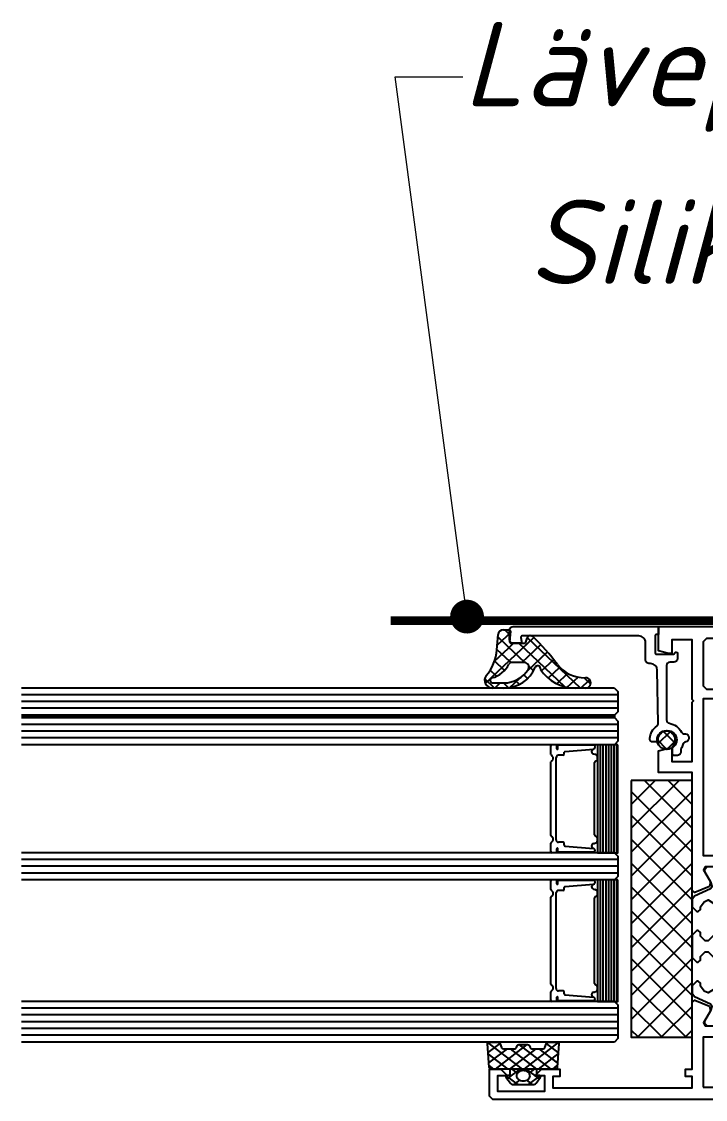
# Model space of a CAD drawing. Header units: millimetres. Extents: x -29692 to 34729, y -8412 to 43293.
# Drawn here: x -8015.7 to -7914.6, y 1727.9 to 1887.4 of the extents above; entities that cross this region are included whole.
import ezdxf
from ezdxf import colors
from ezdxf.entities.mleader import LeaderData, LeaderLine
from ezdxf.math import Vec2, Vec3

# ---------------------------------------------------------------- set-up
doc = ezdxf.new("R2010")
doc.units = ezdxf.units.MM
doc.linetypes.add('DASHED', pattern=[19.05, 12.7, -6.35])
doc.layers.add('_0_001_Профили', color=150, linetype='Continuous', lineweight=35)
doc.layers.add('_0_004_Текст_01', color=7, linetype='Continuous', lineweight=18)
doc.styles.add('_DZ_2.5', font='isocpeui.ttf', dxfattribs={"height": 2.5})

# ---------------------------------------------------------------- blocks, each defined once
blk = doc.blocks.new('MPL-K520151', base_point=(1258.55, 793.65))
at = {"color": 40, "linetype": 'Continuous'}
for points in [[(1258.55, 794.15), (1258.55, 916.15), (1259.05, 916.65), (1263.05, 916.65), (1263.05, 914.95), (1262.05, 913.95), (1262.05, 915.45), (1259.75, 915.45), (1259.75, 908.45), (1262.05, 908.45), (1262.05, 909.95), (1263.05, 908.95), (1263.05, 906.25), (1261.95, 906.25), (1261.95, 907.25), (1260.25, 907.25), (1260.25, 886.65), (1261.95, 886.65), (1261.95, 887.65), (1263.05, 887.65), (1263.05, 886.65), (1272.942505, 886.65), (1273.247156, 886.274502), (1272.333864, 884.122695), (1271.65718, 883.956758), (1269.882792, 884.981552), (1269.45, 884.731934), (1269.45, 880.768066), (1269.882792, 880.518448), (1271.516266, 881.461858), (1271.95, 881.211442), (1271.95002, 879.837943), (1271.470963, 878.984352), (1269.929057, 878.029951), (1269.45, 877.176359), (1269.45, 820.75), (1269.65, 820.55), (1271.75, 820.55), (1271.95, 820.35), (1271.95, 817.588558), (1271.516266, 817.338142), (1269.882792, 818.281552), (1269.45, 818.031934), (1269.45, 814.068066), (1269.882792, 813.818448), (1271.65718, 814.843242), (1272.333864, 814.677305), (1273.247156, 812.525498), (1272.942505, 812.15), (1268.05, 812.15), (1267.55, 812.65), (1267.55, 818.15), (1267.05, 818.65), (1260.35, 818.65), (1260.35, 803.05), (1263.05, 803.05), (1263.05, 801.35), (1262.05, 800.35), (1262.05, 801.85), (1259.75, 801.85), (1259.75, 794.85), (1262.05, 794.85), (1262.05, 796.35), (1263.05, 795.35), (1263.05, 793.65), (1259.05, 793.65), (1258.55, 794.15)], [(1328.55, 891.65), (1328.55, 819.15), (1328.05, 818.65), (1320.05, 818.65), (1319.55, 818.15), (1319.55, 809.65), (1319.05, 809.15), (1318.65, 809.15), (1318.15, 809.65), (1318.15, 812.15), (1289.457495, 812.15), (1289.152844, 812.525498), (1290.066136, 814.677305), (1290.74282, 814.843242), (1292.517208, 813.818448), (1292.95, 814.068066), (1292.95, 818.031934), (1292.517208, 818.281552), (1290.883734, 817.338142), (1290.45, 817.588558), (1290.45, 820.35), (1290.65, 820.55), (1292.75, 820.55), (1292.95, 820.75), (1292.95, 877.176359), (1292.470943, 878.029951), (1290.929037, 878.984352), (1290.44998, 879.837943), (1290.45, 881.211442), (1290.883734, 881.461858), (1292.517208, 880.518448), (1292.95, 880.768066), (1292.95, 884.731934), (1292.517208, 884.981552), (1290.74282, 883.956758), (1290.066136, 884.122695), (1289.152844, 886.274502), (1289.457495, 886.65), (1306.95, 886.65), (1306.95, 891.65), (1310.15, 891.65), (1310.55, 890.15), (1310.55, 889.65), (1308.55, 889.65), (1308.55, 886.65), (1317.35, 886.65), (1317.55, 886.45), (1317.75, 886.65), (1326.55, 886.65), (1326.55, 889.65), (1324.55, 889.65), (1324.55, 890.15), (1324.95, 891.65), (1328.55, 891.65)], [(1260.35, 885.05), (1260.35, 820.35), (1267.75, 820.35), (1267.75, 885.05), (1260.35, 885.05)], [(1319.25, 884.55), (1319.25, 883.05), (1318.75, 882.55), (1317.85, 882.55), (1317.85, 885.05), (1294.65, 885.05), (1294.65, 813.95), (1317.85, 813.95), (1317.85, 819.25), (1318.85, 820.35), (1326.25004, 820.35), (1326.75, 820.85), (1326.75, 884.55), (1326.25, 885.05), (1319.75, 885.05), (1319.25, 884.55)]]:
    blk.add_lwpolyline(points, close=True, dxfattribs=at)
at = {"color": 4, "linetype": 'Continuous'}
for points in [[(1272.294744, 881.5), (1290.105256, 881.5), (1290.883734, 881.461858), (1292.268195, 880.662265), (1292.547543, 880.650119), (1292.95, 881.050006), (1292.95, 884.449994), (1292.550139, 884.849994), (1292.268195, 884.837735), (1290.74282, 883.956758), (1290.105256, 883.75), (1289.985985, 883.75), (1289.711922, 883.927979), (1288.638262, 886.339459), (1288.140191, 886.65), (1287.05, 886.65), (1286.35, 885.95), (1286.35, 885.75), (1286.65, 885.45), (1287.065517, 885.45), (1287.809174, 884.888371), (1288.092796, 884.30686), (1287.46364, 883.3), (1283, 883.3), (1282, 884.3), (1282, 884.75), (1282.7, 885.45), (1283.25, 885.45), (1283.55, 885.75), (1283.55, 885.95), (1282.85, 886.65), (1279.55, 886.65), (1278.85, 885.95), (1278.85, 885.75), (1279.15, 885.45), (1279.7, 885.45), (1280.4, 884.75), (1280.4, 884.3), (1279.4, 883.3), (1274.93636, 883.3), (1274.307204, 884.30686), (1274.590826, 884.888371), (1275.334483, 885.45), (1275.75, 885.45), (1276.05, 885.75), (1276.05, 885.95), (1275.35, 886.65), (1274.259809, 886.65), (1273.761738, 886.339459), (1272.688078, 883.927979), (1272.414015, 883.75), (1272.294744, 883.75), (1271.65718, 883.956758), (1270.131805, 884.837735), (1269.849861, 884.849994), (1269.45, 884.449994), (1269.45, 881.050006), (1269.852457, 880.650119), (1270.131805, 880.662265), (1271.516266, 881.461858), (1272.294744, 881.5)], [(1290.105256, 817.3), (1272.294744, 817.3), (1271.516266, 817.338142), (1270.131805, 818.137735), (1269.852457, 818.149881), (1269.45, 817.749994), (1269.45, 814.350006), (1269.849861, 813.950006), (1270.131805, 813.962265), (1271.65718, 814.843242), (1272.294744, 815.05), (1272.414015, 815.05), (1272.688078, 814.872021), (1273.761738, 812.460541), (1274.259809, 812.15), (1275.35, 812.15), (1276.05, 812.85), (1276.05, 813.05), (1275.75, 813.35), (1275.334483, 813.35), (1274.590826, 813.911629), (1274.307204, 814.49314), (1274.93636, 815.5), (1279.4, 815.5), (1280.4, 814.5), (1280.4, 814.05), (1279.7, 813.35), (1279.15, 813.35), (1278.85, 813.05), (1278.85, 812.85), (1279.55, 812.15), (1282.85, 812.15), (1283.55, 812.85), (1283.55, 813.05), (1283.25, 813.35), (1282.7, 813.35), (1282, 814.05), (1282, 814.5), (1283, 815.5), (1287.46364, 815.5), (1288.092796, 814.49314), (1287.809174, 813.911629), (1287.065517, 813.35), (1286.65, 813.35), (1286.35, 813.05), (1286.35, 812.85), (1287.05, 812.15), (1288.140191, 812.15), (1288.638262, 812.460541), (1289.711922, 814.872021), (1289.985985, 815.05), (1290.105256, 815.05), (1290.74282, 814.843242), (1292.268195, 813.962265), (1292.550139, 813.950006), (1292.95, 814.350006), (1292.95, 817.749994), (1292.547543, 818.149881), (1292.268195, 818.137735), (1290.883734, 817.338142), (1290.105256, 817.3)]]:
    blk.add_lwpolyline(points, close=True, dxfattribs=at)
blk = doc.blocks.new('*U835')
at = {"color": 1, "linetype": 'Continuous'}
for p, q in [((2278.86, 1180.130873), (2286.969127, 1188.24)), ((2278.86, 1183.666407), (2283.433593, 1188.24)), ((2278.86, 1187.201941), (2279.898059, 1188.24)), ((2278.86, 1187.349127), (2286.969127, 1179.24)), ((2281.504661, 1179.24), (2290.504661, 1188.24)), ((2281.504661, 1188.24), (2290.504661, 1179.24)), ((2285.040195, 1179.24), (2294.040195, 1188.24)), ((2285.040195, 1188.24), (2294.040195, 1179.24)), ((2288.575729, 1179.24), (2297.575729, 1188.24)), ((2288.575729, 1188.24), (2297.575729, 1179.24)), ((2292.111263, 1179.24), (2301.111263, 1188.24)), ((2292.111263, 1188.24), (2301.111263, 1179.24)), ((2295.646797, 1179.24), (2304.646797, 1188.24)), ((2295.646797, 1188.24), (2304.646797, 1179.24)), ((2299.18233, 1179.24), (2308.18233, 1188.24)), ((2299.18233, 1188.24), (2308.18233, 1179.24)), ((2302.717864, 1179.24), (2311.717864, 1188.24)), ((2302.717864, 1188.24), (2311.717864, 1179.24)), ((2306.253398, 1179.24), (2315.253398, 1188.24)), ((2306.253398, 1188.24), (2315.253398, 1179.24)), ((2309.788932, 1188.24), (2316.86, 1181.168932)), ((2313.324466, 1188.24), (2316.86, 1184.704466)), ((2309.788932, 1179.24), (2316.86, 1186.311068)), ((2278.86, 1183.813593), (2283.433593, 1179.24)), ((2313.324466, 1179.24), (2316.86, 1182.775534)), ((2278.86, 1180.278059), (2279.898059, 1179.24)), ((2316.852929, 1179.232929), (2316.867071, 1179.247071))]:
    blk.add_line(p, q, dxfattribs=at)
blk = doc.blocks.new('MPL-127361', base_point=(2278.86, 1179.24))
at = {"color": 1, "linetype": 'Continuous'}
blk.add_lwpolyline([(2316.86, 1188.24), (2278.86, 1188.24), (2278.86, 1179.24), (2316.86, 1179.24), (2316.86, 1188.24)], close=True, dxfattribs=at)
at = {"color": 7}
blk.add_blockref('*U835', (0, 0), dxfattribs=at)
blk = doc.blocks.new('MPL-K431629', base_point=(-142.100217, -36.4))
at = {"color": 40, "linetype": 'Continuous'}
blk.add_lwpolyline([(-138.633333, -35.313432, 0.278192), (-138.9, -35.755673), (-138.9, -35.900201, -0.418182), (-139.393082, -36.4), (-139.598244, -36.4, -0.386481), (-140.095961, -35.947729, 0.311377), (-140.461398, -35.513273, -0.064271), (-141.0519, -35.266315, 0.131876), (-141.30228, -35.199108), (-141.600217, -35.199108, -0.414223), (-142.100217, -34.699092), (-142.100217, -34.199106, -0.414214), (-141.900217, -33.999106), (-140.803394, -33.999106, -0.193422), (-140.699595, -34.040821, 1.564503), (-139.932908, -31.809161, -0.444561), (-140.098244, -31.659936), (-140.098244, -31.112551, -0.444142), (-139.547785, -30.615104, -0.216577), (-137.760386, -31.656675, 0.247802), (-137.343731, -31.867444), (-129.482547, -31.730227, 0.409111), (-128.499999, -30.730379), (-128.499999, -30.502349, -0.414214), (-127.999999, -30.002349), (-125.399999, -30.002349, 0.414214), (-124.399999, -29.002349), (-124.399999, -11.746715, 0.466308), (-124.634729, -11.549753), (-125.5, -11.702324), (-125.5, -10.402324, -0.414223), (-124.999983, -9.902324), (-123.5, -9.902324, -0.414214), (-123, -10.402324), (-123, -31.902349), (-124.2, -31.902349), (-124.2, -31.602349, 0.41424), (-124.400018, -31.402349), (-126.9, -31.402349, 0.414214), (-127.1, -31.602349), (-127.1, -34.202351), (-126.903589, -34.31575, -0.767327), (-127.007178, -34.702349), (-127.8, -34.702349, -0.414223), (-128.3, -34.202333), (-128.3, -33.606873, 0.414213), (-128.8, -33.106873), (-136.842729, -33.106873, 0.365544), (-137.335607, -33.522786, -0.233168), (-138.633333, -35.313432)], format="xyb", close=True, dxfattribs=at)
blk = doc.blocks.new('*U837')
at = {"color": 1, "linetype": 'Continuous'}
for p, q in [((-124.20099, -8.065479), (-122.752882, -6.617371)), ((-123.484322, -6.693596), (-119.858395, -10.319524)), ((-122.357362, -8.343172), (-121.425709, -7.411519)), ((-124.20099, -8.098249), (-123.4, -8.899239)), ((-124.145353, -10.131163), (-123.4, -9.385809)), ((-121.440005, -9.547134), (-119.959945, -8.067074)), ((-120.11868, -10.34713), (-118.184578, -8.413029)), ((-120.003922, -8.052677), (-117.940491, -10.116108)), ((-117.745675, -10.095445), (-116.210936, -8.560706)), ((-117.468683, -8.466595), (-116.022586, -9.912692)), ((-124.116184, -10.304375), (-122.680791, -11.739768)), ((-123.619999, -11.727129), (-123.022518, -11.129647)), ((-120.231369, -10.459819), (-120.11868, -10.34713)), ((-120.209909, -12.559679), (-117.745675, -10.095445)), ((-119.858395, -10.319524), (-116.312575, -13.865343)), ((-117.940491, -10.116108), (-117.20099, -10.855609)), ((-116.022586, -9.912692), (-115.50895, -10.426328)), ((-115.919333, -10.390424), (-115.37267, -9.843761)), ((-115.37267, -9.843761), (-115.10099, -9.57208)), ((-124.000636, -18.471727), (-117.20099, -11.67208)), ((-122.71589, -12.94434), (-122.150274, -12.378724)), ((-120.20099, -12.098249), (-117.406988, -14.892251)), ((-124.20099, -20.793401), (-116.299115, -12.891526)), ((-121.550339, -12.87022), (-118.547072, -15.873487)), ((-121.486255, -13.836026), (-120.789601, -13.139372)), ((-121.527543, -15.014337), (-119.733272, -16.808607)), ((-123.530945, -17.253576), (-121.897271, -18.887249)), ((-122.664501, -15.998699), (-120.940253, -17.722947)), ((-124.082577, -18.823264), (-122.492865, -20.412976)), ((-124.20099, -20.826171), (-122.901622, -22.125539)), ((-123.568453, -22.282184), (-122.598543, -21.312275))]:
    blk.add_line(p, q, dxfattribs=at)
blk = doc.blocks.new('MPL-120541', base_point=(-117.20099, -10.296555))
at = {"color": 1, "linetype": 'Continuous'}
for points in [[(-116.148782, -13.703854, -0.040717), (-120.500656, -17.370961, 0.245159), (-122.600038, -21.492244, -1.004241), (-124.20099, -21.5), (-124.20099, -20.007029, -0.262369), (-121.304472, -14.872611, -0.1368), (-121.20099, -14.843758), (-121.101028, -14.843758, 0.834601), (-120.960176, -14.069363, -0.312192), (-124.20099, -9.389429), (-124.20099, -7.791495, -0.624176), (-122.261845, -6.845383, 0.148033), (-118.208002, -8.411276), (-115.841297, -8.588365, -0.392504), (-115.10099, -9.386134), (-115.10099, -10.243758, -0.440011), (-115.318421, -10.442997), (-116.983522, -10.297319, 0.440065), (-117.20099, -10.496555), (-117.20099, -12.643758), (-116.37158, -12.865998, -0.578617), (-116.148782, -13.703854)], [(-120.278481, -10.364078, 0.141992), (-120.486934, -10.179584, -0.214666), (-122.615863, -7.679967, 0.867869), (-123.4, -7.791529), (-123.4, -9.389429, 0.272267), (-121.241188, -13.060063, 0.572009), (-120.20099, -12.448267), (-120.20099, -10.631447, 0.141992), (-120.278481, -10.364078)]]:
    blk.add_lwpolyline(points, format="xyb", close=True, dxfattribs=at)
at = {"color": 7}
blk.add_blockref('*U837', (0, 0), dxfattribs=at)
blk = doc.blocks.new('*U838')
at = {"color": 1, "linetype": 'Continuous'}
for p, q in [((0, -0.057359), (1.45623, 1.39887)), ((0.809368, 1.269312), (2.699513, -0.620833)), ((0.809368, -1.369312), (2.699513, 0.520833)), ((0, -0.042641), (1.45623, -1.49887))]:
    blk.add_line(p, q, dxfattribs=at)
blk = doc.blocks.new('MPL-120550', base_point=(0, -1.5))
at = {"color": 1, "linetype": 'Continuous'}
blk.add_lwpolyline([(0, 0, -1), (2.8, 0), (2.8, -0.1, -1), (0, -0.1), (0, 0)], format="xyb", close=True, dxfattribs=at)
at = {"color": 7}
blk.add_blockref('*U838', (0, 0), dxfattribs=at)
blk = doc.blocks.new('*U839')
at = {"color": 1, "linetype": 'Continuous'}
for p, q in [((-6.201, -6.646398), (-1.112, -1.557398)), ((-3.023918, -1.588011), (-1.268854, -3.343075)), ((-6.201, -4.525078), (-3.278628, -1.602706)), ((-6.201, -2.403758), (-5.529826, -1.732583)), ((-6.201, -2.65357), (-1.501, -7.35357)), ((-5.02953, -1.70372), (-2.301, -4.43225)), ((-6.201, -4.77489), (-2.301, -8.67489)), ((-6.201, -8.767719), (-2.301, -4.867719)), ((-6.201, -10.889039), (-1.501, -6.189039)), ((-6.201, -6.896211), (-1.112, -11.985211)), ((-6.201, -9.017531), (-3.278628, -11.939903)), ((-5.02953, -11.838889), (-2.301, -9.110359)), ((-6.201, -11.138851), (-5.529826, -11.810026)), ((-3.023918, -11.954598), (-1.268854, -10.199534))]:
    blk.add_line(p, q, dxfattribs=at)
blk = doc.blocks.new('*U840')
at = {"color": 1, "linetype": 'Continuous'}
for p, q in [((-8.71287, -5.518069), (-7.487286, -4.292485)), ((-8.104051, -4.390718), (-6.201, -6.293769)), ((-9.201, -5.415089), (-8.358788, -6.2573)), ((-9.201, -6.006199), (-8.71287, -5.518069)), ((-6.986996, -5.913516), (-6.201, -5.127519)), ((-9.201, -8.127519), (-8.358789, -7.285308)), ((-9.201, -7.536409), (-7.487286, -9.250124)), ((-8.104051, -9.151891), (-6.201, -7.24884)), ((-6.986996, -7.629093), (-6.201, -8.415089))]:
    blk.add_line(p, q, dxfattribs=at)
blk = doc.blocks.new('MPL-120518', base_point=(-6.20461, -1.761072))
at = {"color": 1, "linetype": 'Continuous'}
blk.add_lwpolyline([(-2.301, -3.849836), (-2.301, -5.470551), (-2.296993, -5.51942), (-2.285079, -5.566983), (-2.265576, -5.61197), (-2.239006, -5.653179), (-2.206078, -5.68951), (-2.167671, -5.719992), (-2.124812, -5.74381), (-2.078646, -5.760329), (-1.723355, -5.855529), (-1.677189, -5.872048), (-1.634329, -5.895866), (-1.595923, -5.926348), (-1.562994, -5.962678), (-1.536424, -6.003888), (-1.516921, -6.048875), (-1.505007, -6.096438), (-1.501, -6.145307), (-1.501, -7.397302), (-1.505007, -7.446171), (-1.516921, -7.493734), (-1.536424, -7.538721), (-1.562994, -7.579931), (-1.595923, -7.616261), (-1.634329, -7.646743), (-1.677189, -7.670561), (-1.723355, -7.68708), (-2.078646, -7.78228), (-2.124812, -7.798799), (-2.167671, -7.822617), (-2.206078, -7.853099), (-2.239006, -7.88943), (-2.265576, -7.930639), (-2.285079, -7.975626), (-2.296993, -8.023189), (-2.301, -8.072058), (-2.301, -9.692772), (-2.296993, -9.741641), (-2.285079, -9.789204), (-2.265576, -9.834191), (-2.239006, -9.8754), (-2.206078, -9.911731), (-2.167671, -9.942213), (-2.124812, -9.966031), (-2.078646, -9.98255), (-1.223355, -10.211725), (-1.177189, -10.228244), (-1.134329, -10.252062), (-1.095923, -10.282544), (-1.062994, -10.318874), (-1.036424, -10.360084), (-1.016921, -10.405071), (-1.005007, -10.452634), (-1.001, -10.501503), (-1.001, -11.753498), (-1.004969, -11.802135), (-1.01677, -11.849485), (-1.036093, -11.894296), (-1.062424, -11.935381), (-1.095068, -11.971654), (-1.13316, -12.002154), (-1.175694, -12.026075), (-1.221543, -12.042784), (-1.269494, -12.051839), (-1.318279, -12.053), (-5.918279, -11.787615), (-5.968154, -11.7805), (-6.016135, -11.76514), (-6.060868, -11.741968), (-6.101094, -11.711636), (-6.135677, -11.675001), (-6.163641, -11.633095), (-6.184199, -11.587101), (-6.19677, -11.538315), (-6.201, -11.488113), (-6.201, -2.054496), (-6.19677, -2.004294), (-6.184199, -1.955508), (-6.163641, -1.909514), (-6.135677, -1.867608), (-6.101094, -1.830973), (-6.060868, -1.800641), (-6.016135, -1.777469), (-5.968154, -1.762109), (-5.918279, -1.754994), (-1.318279, -1.489609), (-1.269494, -1.49077), (-1.221543, -1.499825), (-1.175694, -1.516534), (-1.13316, -1.540455), (-1.095068, -1.570955), (-1.062424, -1.607228), (-1.036093, -1.648313), (-1.01677, -1.693124), (-1.004969, -1.740474), (-1.001, -1.789111), (-1.001, -3.041106), (-1.005007, -3.089975), (-1.016921, -3.137538), (-1.036424, -3.182525), (-1.062994, -3.223735), (-1.095923, -3.260065), (-1.134329, -3.290547), (-1.177189, -3.314365), (-1.223355, -3.330884), (-2.078646, -3.560059), (-2.124812, -3.576578), (-2.167671, -3.600396), (-2.206078, -3.630877), (-2.239006, -3.667208), (-2.301, -3.849836)], close=True, dxfattribs=at)
for points in [[(-8.951, -4.879704, 0.130337), (-9.133413, -5.063063, 0.130337), (-9.201, -5.312717), (-9.201, -8.229892, 0.26518), (-8.951, -8.662904), (-7.770426, -9.344509, 0.514567), (-7.473147, -9.204184), (-7.401, -8.767719), (-6.201, -8.767719), (-6.201, -4.771304), (-7.401, -4.77489), (-7.473147, -4.338425, 0.514567), (-7.770426, -4.198099), (-8.951, -4.879704)], [(-8.208107, -6.064197, -0.198912), (-7.501, -5.771304, -0.414214), (-6.501, -6.771305, -0.414214), (-7.501, -7.771305, -0.414214), (-8.501, -6.771305, -0.198912), (-8.208107, -6.064197)]]:
    blk.add_lwpolyline(points, format="xyb", close=True, dxfattribs=at)
at = {"color": 1}
blk.add_blockref('*U839', (0, 0), dxfattribs=at)
at = {"color": 7}
blk.add_blockref('*U840', (0, 0), dxfattribs=at)
blk = doc.blocks.new('_Dot')
at = {"color": 0, "linetype": 'ByBlock', "lineweight": -2}
blk.add_line((-0.5, 0), (-1, 0), dxfattribs=at)
at = {"color": 0, "linetype": 'ByBlock', "const_width": 0.5}
blk.add_lwpolyline([(-0.25, 0, 1), (0.25, 0, 1)], format="xyb", close=True, dxfattribs=at)

msp = doc.modelspace()

# ---------------------------------------------------------------- linework, layer by layer
at = {"color": 4, "linetype": 'Continuous'}
for p, q in [((-7928.001, 1788.774), (-8015.677, 1788.774)), ((-7928.001, 1788.774), (-7927.501, 1788.274)), ((-7927.501, 1788.274), (-7927.501, 1785.274)), ((-7927.501, 1787.774), (-8015.677, 1787.774)), ((-7927.501, 1786.774), (-8015.677, 1786.774)), ((-7927.501, 1785.774), (-8015.677, 1785.774)), ((-7927.501, 1785.274), (-7928.001, 1784.774)), ((-8015.677, 1784.774), (-7928.001, 1784.774)), ((-7928.001, 1784.774), (-8015.677, 1784.774)), ((-8015.677, 1784.394), (-7928.001, 1784.394)), ((-7928.001, 1784.394), (-8015.677, 1784.394)), ((-7927.501, 1783.394), (-8015.677, 1783.394)), ((-8003.205, 1784.774), (-8003.205, 1784.394)), ((-7965.943, 1784.774), (-7965.943, 1784.394)), ((-7928.001, 1784.774), (-7928.001, 1784.394)), ((-7928.001, 1784.394), (-7927.501, 1783.894)), ((-7927.501, 1783.894), (-7927.501, 1780.894)), ((-7927.501, 1782.394), (-8015.677, 1782.394)), ((-7927.501, 1781.394), (-8015.677, 1781.394)), ((-7928.001, 1780.394), (-8015.677, 1780.394)), ((-7937.401, 1778.955), (-7937.401, 1780.223)), ((-7936.631, 1780.393), (-7937.251, 1780.393)), ((-7936.511, 1779.783), (-7936.511, 1780.293)), ((-7936.391, 1779.783), (-7936.391, 1780.237)), ((-7931.141, 1780.313), (-7936.291, 1780.313)), ((-7930.501, 1780.394), (-7930.501, 1764.394)), ((-7930.101, 1780.394), (-7930.101, 1764.394)), ((-7929.701, 1780.394), (-7929.701, 1764.394)), ((-7929.301, 1780.394), (-7929.301, 1764.394)), ((-7928.901, 1780.394), (-7928.901, 1764.394)), ((-7928.501, 1780.394), (-7928.501, 1764.394)), ((-7928.101, 1780.394), (-7928.101, 1764.394)), ((-7927.501, 1780.894), (-7928.001, 1780.394)), ((-7927.701, 1780.394), (-7927.701, 1764.394)), ((-7937.16, 1778.664), (-7937.167, 1778.673)), ((-7936.295, 1778.831), (-7936.271, 1778.833)), ((-7935.591, 1778.833), (-7936.271, 1778.833)), ((-7935.441, 1778.96), (-7935.441, 1779.273)), ((-7935.327, 1779.398), (-7935.301, 1779.403)), ((-7935.301, 1779.403), (-7931.094, 1779.737)), ((-7931.371, 1779.304), (-7931.371, 1779.464)), ((-7930.881, 1779.972), (-7930.881, 1780.103)), ((-7930.501, 1778.233), (-7930.501, 1778.633)), ((-7937.411, 1766.957), (-7937.411, 1777.831)), ((-7937.091, 1778.215), (-7937.091, 1778.531)), ((-7936.633, 1766.333), (-7936.631, 1778.502)), ((-7930.961, 1767.065), (-7930.961, 1777.734)), ((-7937.401, 1764.565), (-7937.401, 1765.833)), ((-7937.091, 1766.257), (-7937.091, 1766.573)), ((-7935.591, 1765.955), (-7936.271, 1765.955)), ((-7935.441, 1765.515), (-7935.441, 1765.828)), ((-7930.501, 1766.146), (-7930.501, 1766.566)), ((-7928.001, 1764.394), (-8015.677, 1764.394)), ((-7936.631, 1764.395), (-7937.251, 1764.395)), ((-7936.511, 1764.495), (-7936.511, 1765.005)), ((-7936.391, 1764.551), (-7936.391, 1765.005)), ((-7931.141, 1764.475), (-7936.291, 1764.475)), ((-7935.301, 1765.385), (-7931.094, 1765.051)), ((-7931.371, 1765.324), (-7931.371, 1765.484)), ((-7930.881, 1764.685), (-7930.881, 1764.816)), ((-7928.001, 1764.394), (-7927.501, 1763.894)), ((-7927.501, 1763.394), (-8015.677, 1763.394)), ((-7927.501, 1763.894), (-7927.501, 1760.894)), ((-7927.501, 1762.394), (-8015.677, 1762.394)), ((-7927.501, 1761.394), (-8015.677, 1761.394)), ((-7928.001, 1760.394), (-8015.677, 1760.394)), ((-7937.401, 1758.955), (-7937.401, 1760.223)), ((-7936.631, 1760.393), (-7937.251, 1760.393)), ((-7936.511, 1759.783), (-7936.511, 1760.293)), ((-7936.391, 1759.783), (-7936.391, 1760.237)), ((-7931.141, 1760.313), (-7936.291, 1760.313)), ((-7935.301, 1759.403), (-7931.094, 1759.737)), ((-7931.371, 1759.304), (-7931.371, 1759.464)), ((-7930.881, 1759.972), (-7930.881, 1760.103)), ((-7930.501, 1760.394), (-7930.501, 1742.394)), ((-7930.101, 1760.394), (-7930.101, 1742.394)), ((-7929.701, 1760.394), (-7929.701, 1742.394)), ((-7929.301, 1760.394), (-7929.301, 1742.394)), ((-7928.901, 1760.394), (-7928.901, 1742.394)), ((-7928.501, 1760.394), (-7928.501, 1742.394)), ((-7928.101, 1760.394), (-7928.101, 1742.394)), ((-7927.501, 1760.894), (-7928.001, 1760.394)), ((-7927.701, 1760.394), (-7927.701, 1742.394)), ((-7937.411, 1744.957), (-7937.411, 1757.831)), ((-7937.16, 1758.664), (-7937.167, 1758.673)), ((-7937.091, 1758.215), (-7937.091, 1758.531)), ((-7936.633, 1744.333), (-7936.631, 1758.502)), ((-7936.295, 1758.831), (-7936.271, 1758.833)), ((-7935.591, 1758.833), (-7936.271, 1758.833)), ((-7935.441, 1758.96), (-7935.441, 1759.273)), ((-7935.327, 1759.398), (-7935.301, 1759.403)), ((-7930.501, 1758.233), (-7930.501, 1758.633)), ((-7930.961, 1745.065), (-7930.961, 1757.734)), ((-7937.401, 1742.565), (-7937.401, 1743.833)), ((-7937.091, 1744.257), (-7937.091, 1744.573)), ((-7935.591, 1743.955), (-7936.271, 1743.955)), ((-7935.441, 1743.515), (-7935.441, 1743.828)), ((-7931.371, 1743.324), (-7931.371, 1743.484)), ((-7930.501, 1744.146), (-7930.501, 1744.566)), ((-7928.001, 1742.394), (-8015.677, 1742.394)), ((-7936.631, 1742.395), (-7937.251, 1742.395)), ((-7936.511, 1742.495), (-7936.511, 1743.005)), ((-7936.391, 1742.551), (-7936.391, 1743.005)), ((-7931.141, 1742.475), (-7936.291, 1742.475)), ((-7935.301, 1743.385), (-7931.094, 1743.051)), ((-7930.881, 1742.685), (-7930.881, 1742.816)), ((-7928.001, 1742.394), (-7927.501, 1741.894)), ((-7927.501, 1741.894), (-7927.501, 1736.894)), ((-7927.501, 1741.394), (-8015.677, 1741.394)), ((-7927.501, 1740.394), (-8015.677, 1740.394)), ((-7927.501, 1739.394), (-8015.677, 1739.394)), ((-7927.501, 1738.394), (-8015.677, 1738.394)), ((-7927.501, 1737.394), (-8015.677, 1737.394)), ((-7928.001, 1736.394), (-8015.677, 1736.394)), ((-7927.501, 1736.894), (-7928.001, 1736.394))]:
    msp.add_line(p, q, dxfattribs=at)
for points in [[(-7927.501, 1780.394), (-7930.501, 1780.394), (-7930.501, 1764.394), (-7927.501, 1764.394), (-7927.501, 1780.394)], [(-7927.501, 1760.394), (-7930.501, 1760.394), (-7930.501, 1742.394), (-7927.501, 1742.394), (-7927.501, 1760.394)]]:
    msp.add_lwpolyline(points, close=True, dxfattribs=at)
for centre, radius, start, end in [((-7937.229, 1780.223), 0.172, 97.26489, 180), ((-7936.641, 1780.26), 0.133, 14.2523, 85.70014), ((-7936.282, 1780.198), 0.116, 94.65192, 160.31288), ((-7931.125, 1780.067), 0.247, 8.3506, 93.72131), ((-7937.192, 1778.977), 0.21, 185.91878, 229.63546), ((-7930.574, 1786.187), 9.996, 227.47485, 228.73535), ((-7937.307, 1778.504), 0.218, 7.12502, 47.40395), ((-7936.263, 1778.462), 0.37, 95.07215, 173.79655), ((-7936.451, 1779.783), 0.06, 180, 0.02334), ((-7935.591, 1778.986), 0.153, 270, 350.1568), ((-7935.295, 1779.254), 0.147, 102.56993, 172.58537), ((-7931.111, 1779.418), 0.264, 116.7391, 169.96688), ((-7931.123, 1779.326), 0.249, 185.98495, 241.73375), ((-7930.402, 1780.587), 1.701, 240.28437, 252.43108), ((-7933.442, 1783.353), 4.311, 300.79508, 304.97767), ((-7931.111, 1780.005), 0.232, 303.87846, 351.83503), ((-7931.546, 1777.115), 1.955, 63.97095, 71.01833), ((-7930.773, 1778.613), 0.274, 6.08575, 73.00722), ((-7937.185, 1777.789), 0.23, 118.76545, 169.47221), ((-7938.998, 1780.403), 2.953, 305.29406, 307.92967), ((-7937.312, 1778.256), 0.225, 301.64798, 349.48996), ((-7930.734, 1777.703), 0.229, 119.16768, 172.22357), ((-7934.926, 1784.362), 7.64, 302.28599, 304.40593), ((-7930.724, 1778.252), 0.224, 302.87631, 355.13006), ((-7937.21, 1766.988), 0.203, 189.36939, 237.66973), ((-7937.215, 1765.824), 0.186, 126.92409, 177.22978), ((-7936.417, 1765.055), 1.292, 127.91041, 134.8432), ((-7940.34, 1762.675), 5.125, 51.76617, 53.88612), ((-7937.388, 1766.324), 0.307, 305.28461, 344.87599), ((-7937.274, 1766.551), 0.184, 6.85512, 55.61383), ((-7937.105, 1766.252), 0.0153, 328.3925, 19.09926), ((-7936.263, 1766.325), 0.37, 178.92158, 268.76137), ((-7935.591, 1765.802), 0.152, 9.83356, 89.99036), ((-7933.008, 1771.125), 5.701, 289.55929, 294.20025), ((-7930.739, 1767.081), 0.223, 184.1223, 239.87109), ((-7929.649, 1768.572), 2.069, 234.48164, 239.69555), ((-7930.801, 1766.499), 0.307, 12.58946, 69.48417), ((-7930.784, 1766.186), 0.286, 291.28849, 351.16258), ((-7937.229, 1764.565), 0.171, 179.89113, 262.62623), ((-7936.641, 1764.528), 0.134, 274.3087, 345.75654), ((-7936.451, 1765.005), 0.06, 0, 180.02334), ((-7936.282, 1764.59), 0.115, 199.86414, 265.5251), ((-7935.299, 1765.527), 0.142, 184.91098, 269.19307), ((-7931.149, 1765.473), 0.222, 128.41806, 177.29136), ((-7931.131, 1765.362), 0.243, 189.69444, 237.02076), ((-7930.837, 1765.075), 0.727, 109.68031, 128.18685), ((-7929.349, 1767.951), 3.386, 235.6248, 240.15117), ((-7931.129, 1764.726), 0.251, 267.18997, 350.61262), ((-7931.168, 1764.752), 0.294, 12.51632, 62.65012), ((-7937.229, 1760.223), 0.172, 97.26489, 180), ((-7936.641, 1760.26), 0.133, 14.2523, 85.70014), ((-7936.451, 1759.783), 0.06, 180, 0.02334), ((-7936.282, 1760.198), 0.116, 94.65192, 160.31288), ((-7931.111, 1759.418), 0.264, 116.7391, 169.96688), ((-7933.442, 1763.353), 4.311, 300.79508, 304.97767), ((-7931.125, 1760.067), 0.247, 8.3506, 93.72131), ((-7931.111, 1760.005), 0.232, 303.87846, 351.83503), ((-7937.185, 1757.789), 0.23, 118.76545, 169.47221), ((-7937.192, 1758.977), 0.21, 185.91878, 229.63546), ((-7930.574, 1766.187), 9.996, 227.47485, 228.73535), ((-7938.998, 1760.403), 2.953, 305.29406, 307.92967), ((-7937.312, 1758.256), 0.225, 301.64798, 349.48996), ((-7937.307, 1758.504), 0.218, 7.12502, 47.40395), ((-7936.263, 1758.462), 0.37, 95.07215, 173.79655), ((-7935.591, 1758.986), 0.153, 270, 350.1568), ((-7935.295, 1759.254), 0.147, 102.56993, 172.58537), ((-7931.123, 1759.326), 0.249, 185.98495, 241.73375), ((-7930.402, 1760.587), 1.701, 240.28437, 252.43108), ((-7930.734, 1757.703), 0.229, 119.16768, 172.22357), ((-7931.546, 1757.115), 1.955, 63.97095, 71.01833), ((-7934.926, 1764.362), 7.64, 302.28599, 304.40593), ((-7930.773, 1758.613), 0.274, 6.08575, 73.00722), ((-7930.724, 1758.252), 0.224, 302.87631, 355.13006), ((-7930.739, 1745.081), 0.223, 184.1223, 239.87109), ((-7937.21, 1744.988), 0.203, 189.36939, 237.66973), ((-7937.215, 1743.824), 0.186, 126.92409, 177.22978), ((-7936.417, 1743.055), 1.292, 127.91041, 134.8432), ((-7940.34, 1740.675), 5.125, 51.76617, 53.88612), ((-7937.388, 1744.324), 0.307, 305.28461, 344.87599), ((-7937.274, 1744.551), 0.184, 6.85512, 55.61383), ((-7937.105, 1744.252), 0.0153, 328.3925, 19.09926), ((-7936.263, 1744.325), 0.37, 178.92158, 268.76137), ((-7935.591, 1743.802), 0.152, 9.83356, 89.99036), ((-7935.299, 1743.527), 0.142, 184.91098, 269.19307), ((-7931.149, 1743.473), 0.222, 128.41806, 177.29136), ((-7930.837, 1743.075), 0.727, 109.68031, 128.18685), ((-7933.008, 1749.125), 5.701, 289.55929, 294.20025), ((-7929.649, 1746.572), 2.069, 234.48164, 239.69555), ((-7930.801, 1744.499), 0.307, 12.58946, 69.48417), ((-7930.784, 1744.186), 0.286, 291.28849, 351.16258), ((-7937.229, 1742.565), 0.171, 179.89113, 262.62623), ((-7936.641, 1742.528), 0.134, 274.3087, 345.75654), ((-7936.451, 1743.005), 0.06, 0, 180.02334), ((-7936.282, 1742.59), 0.115, 199.86414, 265.5251), ((-7931.131, 1743.362), 0.243, 189.69444, 237.02076), ((-7929.349, 1745.951), 3.386, 235.6248, 240.15117), ((-7931.129, 1742.726), 0.251, 267.18997, 350.61262), ((-7931.168, 1742.752), 0.294, 12.51632, 62.65012)]:
    msp.add_arc(centre, radius, start, end, dxfattribs=at)
at = {"color": 4}
for points in [[(-8003.205, 1784.774), (-8008.205, 1784.774), (-8003.205, 1784.394), (-8008.205, 1784.394)], [(-7995.943, 1784.774), (-7999.443, 1784.774), (-7995.943, 1784.394), (-7999.443, 1784.394)], [(-7985.943, 1784.774), (-7990.943, 1784.774), (-7985.943, 1784.394), (-7990.943, 1784.394)], [(-7975.943, 1784.774), (-7980.943, 1784.774), (-7975.943, 1784.394), (-7980.943, 1784.394)], [(-7965.943, 1784.774), (-7970.943, 1784.774), (-7965.943, 1784.394), (-7970.943, 1784.394)], [(-7958.001, 1784.774), (-7961.501, 1784.774), (-7958.001, 1784.394), (-7961.501, 1784.394)], [(-7948.001, 1784.774), (-7953.001, 1784.774), (-7948.001, 1784.394), (-7953.001, 1784.394)], [(-7938.001, 1784.774), (-7943.001, 1784.774), (-7938.001, 1784.394), (-7943.001, 1784.394)], [(-7928.001, 1784.774), (-7933.001, 1784.774), (-7928.001, 1784.394), (-7933.001, 1784.394)]]:
    msp.add_solid(points, dxfattribs=at)
at = {"layer": '_0_001_Профили', "linetype": 'DASHED', "lineweight": 5, "ltscale": 0.4}
msp.add_lwpolyline([(-7961.094, 1798.735, 1.3, 1.3, 0), (-7770.585, 1798.735, 1.3, 1.3, -0.4151682), (-7769.585, 1797.732, 1.3, 1.3, 0), (-7769.588, 1796.768, 1.3, 1.3, 0.4142136), (-7768.592, 1795.765, 1.3, 1.3, 0), (-7757.165, 1795.727, 1.3, 1.3, 0.4151706), (-7756.162, 1796.727, 1.3, 1.3, 0), (-7756.162, 1812.467, 1.3, 1.3, 0), (-7717.405, 1812.521, 1.3, 1.3, 0.4142324), (-7716.405, 1813.521, 1.3, 1.3, 0), (-7716.405, 1814.146, 1.3, 1.3, -0.4142742), (-7715.405, 1815.146, 1.3, 1.3, 0), (-7696.611, 1815.143, 0, 0, 0)], format="xyseb", dxfattribs=at)

# ---------------------------------------------------------------- block references
at = {"color": 7, "xscale": -1, "yscale": -1, "rotation": 270}
for name, p in [('MPL-K520151', (-7823.501, 1727.894)), ('MPL-K431629', (-7917.004, 1778.794)), ('MPL-120550', (-7918.801, 1779.694)), ('MPL-127361', (-7916.511, 1737.094))]:
    msp.add_blockref(name, p, dxfattribs=at)
at = {"color": 7, "extrusion": (0, 0, -1), "yscale": -1, "rotation": 90}
for name, p, xscale in [('MPL-120541', (7943.501, 1795.394), 0.945714), ('MPL-120518', (7946.501, 1732.394), 0.768697)]:
    msp.add_blockref(name, p, dxfattribs=dict(at, xscale=xscale))

# ---------------------------------------------------------------- leaders
at = {"layer": '_0_004_Текст_01'}
ml = msp.add_multileader_mtext('Standard', dxfattribs=at)
ml.set_content('Lävepakualune kummimatt', color=256, style='_DZ_2.5')
ml.set_leader_properties(color=256, linetype='ByLayer', lineweight=-1)
ml.set_arrow_properties(name='DOT')
ml.build(insert=Vec2(0, 0))
ml.multileader.update_dxf_attribs({"dogleg_length": 2, "arrow_head_size": 5, "scale": 5})
ctx = ml.context
ctx.base_point, ctx.scale, ctx.char_height, ctx.arrow_head_size, ctx.landing_gap_size, ctx.plane_origin = Vec3(-7950.448, 1879.239), 5, 12.5, 5, 0, Vec3(-7949.803, 1799.344)
notes = []
notes.append((ctx, [(0, (1, 1, 0), (-7960.448, 1879.239), (1, 0), 10, [(0, [(-7949.803, 1799.344)], 0, [])])]))
ctx.mtext.insert, ctx.mtext.flow_direction = Vec3(-7950.448, 1887.364), 5
ml = msp.add_multileader_mtext('Standard', dxfattribs=at)
ml.set_content('Silikoonhermeetik', color=256, style='_DZ_2.5')
ml.set_leader_properties(color=256, linetype='ByLayer', lineweight=-1)
ml.set_arrow_properties(name='DOT')
ml.build(insert=Vec2(0, 0))
ml.multileader.update_dxf_attribs({"dogleg_length": 2, "arrow_head_size": 5, "scale": 5})
ctx = ml.context
ctx.base_point, ctx.scale, ctx.char_height, ctx.arrow_head_size, ctx.landing_gap_size, ctx.plane_origin = Vec3(-7946.793, 1854.813), 5, 12.5, 5, 5, Vec3(-116.306, -1358.463)
ctx.text_align_type = 2
notes.append((ctx, [(1, (1, 1, 0), (-7791.85, 1854.813), (-1, 0), 10, [(1, [(-7741.223, 1817.384), (-7754.012, 1805.79)], 0, [])])]))
ctx.mtext.insert, ctx.mtext.alignment, ctx.mtext.flow_direction = Vec3(-7806.85, 1861.063), 3, 5
for ctx, leaders in notes:
    for number, flags, end, landing, length, lines in leaders:
        leader = LeaderData()
        leader.index, (leader.has_last_leader_line, leader.has_dogleg_vector, leader.attachment_direction) = number, flags
        leader.last_leader_point, leader.dogleg_vector, leader.dogleg_length = Vec3(end), Vec3(landing), length
        for number, points, colour, breaks in lines:
            line = LeaderLine()
            line.index, line.vertices, line.color, line.breaks = number, Vec3.list(points), colors.encode_raw_color(colour), breaks
            leader.lines.append(line)
        ctx.leaders.append(leader)

doc.saveas('drawing.dxf')
